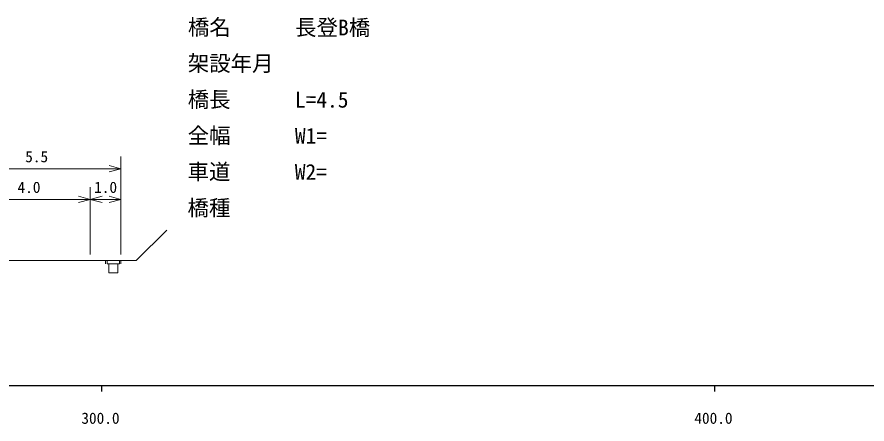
# Model space of a CAD drawing. Units: millimetres on the paper, with parts at other scales. Extents: x 40 to 680, y 20 to 380.
# Drawn here: x 354.2 to 492.9, y 198.7 to 265.1 of the extents above; entities that cross this region are included whole.
import ezdxf
from ezdxf.enums import TextEntityAlignment as Align

# ---------------------------------------------------------------- set-up
doc = ezdxf.new("R2010")
doc.units = ezdxf.units.MM
doc.layers.add('M-BGD', color=7, linetype='Continuous', lineweight=18)
doc.layers.add('M-TTL-BAND', color=7, linetype='Continuous', lineweight=25)
doc.layers.add('S-STR-HTXT', color=7, linetype='Continuous')
doc.styles.add('ＭＳ ゴシック', font='')
doc.styles.get('ＭＳ ゴシック').set_extended_font_data('MS Gothic')

msp = doc.modelspace()

# ---------------------------------------------------------------- linework, layer by layer
at = {"layer": 'M-BGD'}
for p, q in [((371.187, 226.354), (371.187, 242.354)), ((343.687, 240.354), (371.187, 240.354)), ((371.187, 240.354), (369.256, 240.871)), ((369.256, 239.836), (371.187, 240.354)), ((366.187, 226.354), (366.187, 237.354)), ((366.187, 226.354), (366.187, 237.354)), ((371.187, 226.354), (371.187, 237.354)), ((366.187, 235.354), (364.256, 235.871)), ((368.119, 235.871), (366.187, 235.354)), ((371.187, 235.354), (369.256, 235.871)), ((346.187, 235.354), (366.187, 235.354)), ((364.256, 234.836), (366.187, 235.354)), ((366.187, 235.354), (371.187, 235.354)), ((366.187, 235.354), (368.119, 234.836)), ((369.256, 234.836), (371.187, 235.354)), ((378.687, 230.354), (373.687, 225.354)), ((346.187, 225.354), (366.187, 225.354)), ((366.187, 225.354), (368.687, 225.354)), ((368.687, 225.354), (368.687, 224.854)), ((368.687, 225.354), (371.187, 225.354)), ((368.937, 225.354), (368.937, 224.854)), ((368.937, 224.854), (370.937, 224.854)), ((369.187, 224.854), (369.187, 223.354)), ((370.687, 224.854), (370.687, 223.354)), ((370.937, 225.354), (370.937, 224.854)), ((371.187, 225.354), (371.187, 224.854)), ((371.187, 225.354), (373.687, 225.354)), ((369.187, 223.354), (370.687, 223.354))]:
    msp.add_line(p, q, dxfattribs=at)
at = {"layer": 'M-TTL-BAND'}
for p, q in [((40, 205), (579, 205)), ((368, 205), (368, 204)), ((468, 205), (468, 204))]:
    msp.add_line(p, q, dxfattribs=at)

# ---------------------------------------------------------------- texts
at = {"layer": 'M-BGD', "style": 'ＭＳ ゴシック'}
for s, p in [('5.5', (357.437, 240.854)), ('4.0', (356.187, 235.854)), ('1.0', (368.687, 235.854))]:
    msp.add_text(s, height=1.833, dxfattribs=at).set_placement(p, align=Align.BOTTOM_CENTER)
at = {"layer": 'M-TTL-BAND', "style": 'ＭＳ ゴシック'}
for s, p in [('300.0', (367.844, 198.195)), ('400.0', (467.844, 198.195))]:
    msp.add_text(s, height=1.833, dxfattribs=at).set_placement(p, align=Align.BOTTOM_CENTER)
at = {"layer": 'S-STR-HTXT', "style": 'ＭＳ ゴシック'}
for s, p in [('橋名\u3000\u3000\u3000長登B橋', (382.101, 261.385)), ('架設年月\u3000\u3000', (382.087, 255.494)), ('橋長\u3000\u3000\u3000L=4.5', (382.073, 249.603)), ('全幅\u3000\u3000\u3000W1=\u3000', (382.06, 243.712)), ('車道\u3000\u3000\u3000W2=\u3000', (382.046, 237.82)), ('橋種\u3000\u3000\u3000\u3000', (382.032, 231.929))]:
    msp.add_text(s, height=2.566, rotation=359.866, dxfattribs=at).set_placement(p, align=Align.BOTTOM_LEFT)

doc.saveas('drawing.dxf')
